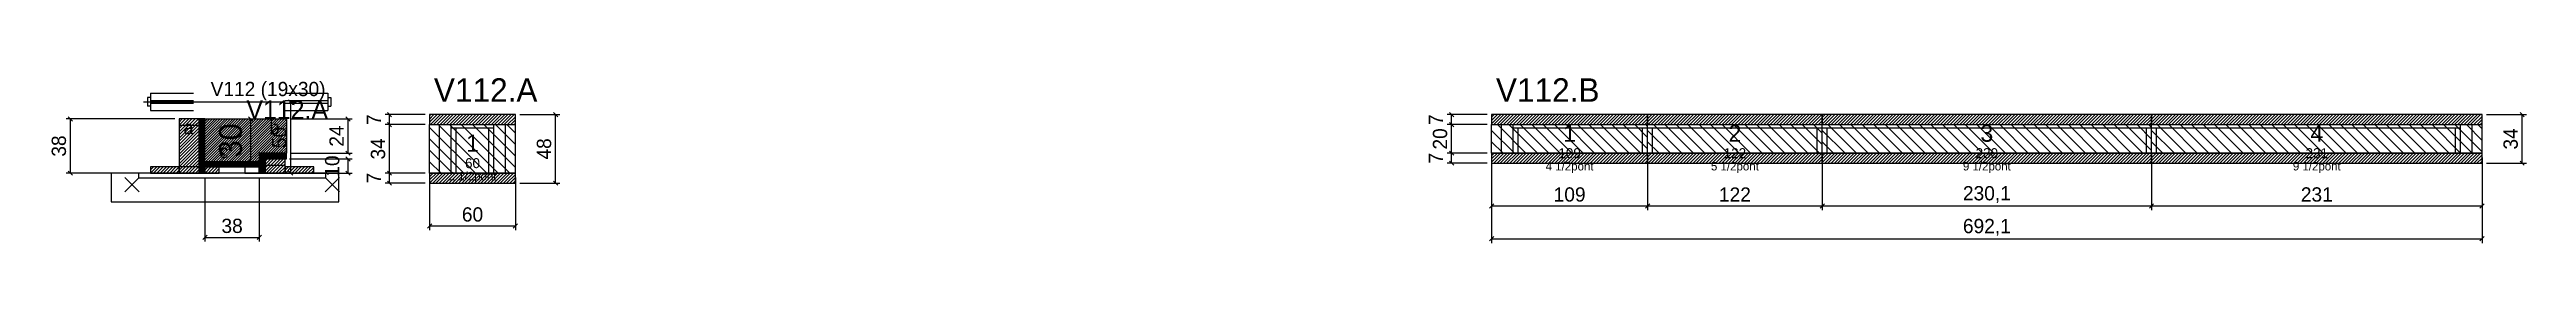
# Model space of a CAD drawing. Extents: x -69 to 1662, y -83 to 33.
import ezdxf
from ezdxf.enums import TextEntityAlignment as Align

# ---------------------------------------------------------------- set-up
doc = ezdxf.new("R2010")
doc.units = 0
for name, color, linetype in [('5', 5, 'Continuous'), ('barrote', 126, 'Continuous'), ('CONCRETO', 251, 'Continuous'), ('COTA', 241, 'Continuous'), ('Cota Seção (2x)', 241, 'Continuous'), ('detalhes', 7, 'Continuous'), ('Hachura', 251, 'Continuous'), ('Madeira', 126, 'Continuous'), ('NOMENCLATURA', 7, 'Continuous'), ('Painéis', 200, 'Continuous'), ('presilha', 224, 'Continuous'), ('Reaproveitamento', 30, 'Continuous'), ('SARR_2.2x7', 40, 'Continuous'), ('SARR_3.5x7', 81, 'Continuous'), ('SCO-___-LAJ', 224, 'Continuous'), ('TENSOR', 224, 'Continuous'), ('texto', 7, 'Continuous'), ('Texto Seção', 7, 'Continuous')]:
    doc.layers.add(name, color=color, linetype=linetype)
doc.dimstyles.new('PAINEL', dxfattribs={"dimtxt": 10, "dimasz": 3, "dimexe": 3, "dimexo": 3, "dimgap": 3, "dimtad": 1, "dimblk": 'OBLIQUE', "dimblk1": 'OBLIQUE', "dimcen": 2.5, "dimclrd": 4, "dimclre": 4, "dimclrt": 240, "dimazin": 3, "dimtfac": 1, "dimtmove": 0, "dimatfit": 3})
doc.dimstyles.new('SECAO2X', dxfattribs={"dimtxt": 16, "dimasz": 3, "dimexe": 3, "dimexo": 3, "dimgap": 3, "dimtad": 1, "dimblk": 'OBLIQUE', "dimblk1": 'OBLIQUE', "dimcen": 2.5, "dimclrd": 4, "dimclre": 4, "dimclrt": 240, "dimazin": 3, "dimtfac": 1, "dimtmove": 0, "dimatfit": 3})

# ---------------------------------------------------------------- blocks, each defined once
blk = doc.blocks.new('_OBLIQUE')
at = {"color": 0, "linetype": 'BYBLOCK'}
blk.add_line((-0.5, -0.5), (0.5, 0.5), dxfattribs=at)

msp = doc.modelspace()

# ---------------------------------------------------------------- hatches: boundary and pattern name
at = {"layer": 'COTA'}
h = msp.add_hatch(dxfattribs=at)
h.set_pattern_fill('ANSI31', scale=0.4)
h.paths.add_polyline_path([(40, -26), (40, 4), (97, 4), (97, -20), (78, -20), (78, -26)])
h = msp.add_hatch(dxfattribs=at)
h.set_pattern_fill('ANSI31', scale=0.5)
h.paths.add_polyline_path([(197, 0), (257, 0), (257, 7), (197, 7)])
h = msp.add_hatch(dxfattribs=at)
h.set_pattern_fill('ANSI31', scale=0.5)
h.paths.add_polyline_path([(939.1, 0), (1048.1, 0), (1048.1, 7), (939.1, 7)])
h = msp.add_hatch(dxfattribs=at)
h.set_pattern_fill('ANSI31', scale=0.5)
h.paths.add_polyline_path([(1048.1, 0), (1170.1, 0), (1170.1, 7), (1048.1, 7)])
h = msp.add_hatch(dxfattribs=at)
h.set_pattern_fill('ANSI31', scale=0.5)
h.paths.add_polyline_path([(1170.1, 0), (1400.2, 0), (1400.2, 7), (1170.1, 7)])
h = msp.add_hatch(dxfattribs=at)
h.set_pattern_fill('ANSI31', scale=0.5)
h.paths.add_polyline_path([(1400.2, 0), (1631.2, 0), (1631.2, 7), (1400.2, 7)])
h = msp.add_hatch(dxfattribs=at)
h.set_pattern_fill('ANSI31', scale=0.5)
h.paths.add_polyline_path([(197, -41), (257, -41), (257, -34), (197, -34)])
h = msp.add_hatch(dxfattribs=at)
h.set_pattern_fill('ANSI31', scale=0.5)
h.paths.add_polyline_path([(939.1, -27), (1048.1, -27), (1048.1, -20), (939.1, -20)])
h = msp.add_hatch(dxfattribs=at)
h.set_pattern_fill('ANSI31', scale=0.5)
h.paths.add_polyline_path([(1048.1, -27), (1170.1, -27), (1170.1, -20), (1048.1, -20)])
h = msp.add_hatch(dxfattribs=at)
h.set_pattern_fill('ANSI31', scale=0.5)
h.paths.add_polyline_path([(1170.1, -27), (1400.2, -27), (1400.2, -20), (1170.1, -20)])
h = msp.add_hatch(dxfattribs=at)
h.set_pattern_fill('ANSI31', scale=0.5)
h.paths.add_polyline_path([(1400.2, -27), (1631.2, -27), (1631.2, -20), (1400.2, -20)])
at = {"layer": 'Hachura'}
h = msp.add_hatch(dxfattribs=at)
h.set_pattern_fill('ANSI31', scale=0.5)
h.paths.add_polyline_path([(22, -34), (36, -34), (36, 4), (22, 4)])
h = msp.add_hatch(dxfattribs=at)
h.set_pattern_fill('ANSI31', scale=0.5)
h.paths.add_polyline_path([(22, -0.4), (36, -0.4), (36, 4), (22, 4)])
h = msp.add_hatch(dxfattribs=at)
h.set_pattern_fill('SOLID')
h.paths.add_polyline_path([(36, -34), (40, -34), (40, 4), (36, 4)])
h = msp.add_hatch(dxfattribs=at)
h.set_pattern_fill('ANSI31', scale=0.5)
h.paths.add_polyline_path([(2, -34), (22, -34), (22, -29.6), (2, -29.6)])
h = msp.add_hatch(dxfattribs=at)
h.set_pattern_fill('SOLID')
h.paths.add_polyline_path([(40, -29.6), (78, -29.6), (78, -26), (40, -26)])
h = msp.add_hatch(dxfattribs=at)
h.set_pattern_fill('ANSI31', scale=0.5)
h.paths.add_polyline_path([(40, -34), (50, -34), (50, -29.6), (40, -29.6)])
h = msp.add_hatch(dxfattribs=at)
h.set_pattern_fill('SOLID')
h.paths.add_polyline_path([(78, -24), (97, -24), (97, -20), (78, -20)])
h = msp.add_hatch(dxfattribs=at)
h.set_pattern_fill('SOLID')
h.paths.add_polyline_path([(78, -34), (82, -34), (82, -24), (78, -24)])
h = msp.add_hatch(dxfattribs=at)
h.set_pattern_fill('ANSI31', scale=0.5)
h.paths.add_polyline_path([(82, -34), (96, -34), (96, -24), (82, -24)])
h = msp.add_hatch(dxfattribs=at)
h.set_pattern_fill('ANSI31', scale=0.5)
h.paths.add_polyline_path([(82, -28.4), (96, -28.4), (96, -24), (82, -24)])
h = msp.add_hatch(dxfattribs=at)
h.set_pattern_fill('ANSI31', scale=0.5)
h.paths.add_polyline_path([(96, -34), (116, -34), (116, -29.6), (96, -29.6)])

# ---------------------------------------------------------------- linework, layer by layer
for p, q in [((0, 19), (0, 13)), ((2, 19), (0, 19)), ((2, 22), (32, 22)), ((2, 22), (2, 10)), ((96, 22), (126, 22)), ((126, 22), (126, 10)), ((126, 19), (128, 19)), ((128, 19), (128, 13)), ((2, 13), (0, 13)), ((2, 17), (32, 17)), ((2, 15), (32, 15)), ((2, 10), (32, 10)), ((96, 17), (126, 17)), ((96, 15), (126, 15)), ((96, 10), (126, 10)), ((126, 13), (128, 13))]:
    msp.add_line(p, q)
at = {"layer": 'barrote'}
msp.add_lwpolyline([(-25.5, -54), (133.5, -54), (133.5, -34), (-25.5, -34)], close=True, dxfattribs=at)
at = {"layer": 'CONCRETO'}
msp.add_lwpolyline([(40, -26), (40, 4), (97, 4), (97, -20), (78, -20), (78, -26)], close=True, dxfattribs=at)
at = {"layer": 'Madeira'}
for points in [[(22, -34), (36, -34), (36, 4), (22, 4)], [(22, -0.4), (36, -0.4), (36, 4), (22, 4)], [(2, -34), (22, -34), (22, -29.6), (2, -29.6)], [(22, -34), (36, -34), (36, -29.6), (22, -29.6)], [(40, -34), (50, -34), (50, -29.6), (40, -29.6)], [(68, -34), (78, -34), (78, -29.6), (68, -29.6)], [(82, -34), (96, -34), (96, -24), (82, -24)], [(82, -28.4), (96, -28.4), (96, -24), (82, -24)], [(96, -34), (116, -34), (116, -29.6), (96, -29.6)]]:
    msp.add_lwpolyline(points, close=True, dxfattribs=at)
at = {"layer": 'Painéis'}
for p, q in [((197, 0), (257, 0)), ((197, -34), (197, 0)), ((257, -34), (257, 0)), ((939.1, 0), (1048.1, 0)), ((939.1, -20), (939.1, 0)), ((1048.1, -20), (1048.1, 0)), ((1048.1, -20), (1048.1, 0)), ((1048.1, 0), (1170.1, 0)), ((1048.1, -20), (1048.1, 0)), ((1170.1, -20), (1170.1, 0)), ((1170.1, -20), (1170.1, 0)), ((1170.1, 0), (1400.2, 0)), ((1170.1, -20), (1170.1, 0)), ((1400.2, -20), (1400.2, 0)), ((1400.2, -20), (1400.2, 0)), ((1400.2, 0), (1631.2, 0)), ((1400.2, -20), (1400.2, 0)), ((1631.2, -20), (1631.2, 0)), ((197, -34), (257, -34)), ((939.1, -20), (1048.1, -20)), ((1048.1, -20), (1170.1, -20)), ((1170.1, -20), (1400.2, -20)), ((1400.2, -20), (1631.2, -20))]:
    msp.add_line(p, q, dxfattribs=at)
for points in [[(36, -34), (40, -34), (40, 4), (36, 4)], [(40, -29.6), (78, -29.6), (78, -26), (40, -26)], [(78, -24), (97, -24), (97, -20), (78, -20)], [(78, -34), (82, -34), (82, -24), (78, -24)]]:
    msp.add_lwpolyline(points, close=True, dxfattribs=at)
at = {"layer": 'presilha'}
for p, q in [((-16, -47), (-6, -37)), ((-16, -37), (-6, -47)), ((124, -47), (134, -37)), ((124, -37), (134, -47))]:
    msp.add_line(p, q, dxfattribs=at)
at = {"layer": 'Reaproveitamento', "color": 30}
for p, q in [((237, -34), (203, 0)), ((245, -34), (211, 0)), ((253, -34), (219, 0)), ((257, -30), (227, 0)), ((257, -22), (235, 0)), ((257, -14), (243, 0)), ((257, -6), (251, 0)), ((963.1, -20), (943.1, 0)), ((971.1, -20), (951.1, 0)), ((979.1, -20), (959.1, 0)), ((987.1, -20), (967.1, 0)), ((995.1, -20), (975.1, 0)), ((1003.1, -20), (983.1, 0)), ((1011.1, -20), (991.1, 0)), ((1019.1, -20), (999.1, 0)), ((1027.1, -20), (1007.1, 0)), ((1035.1, -20), (1015.1, 0)), ((1043.1, -20), (1023.1, 0)), ((1048.1, -17), (1031.1, 0)), ((1048.1, -9), (1039.1, 0)), ((1048.1, -1), (1047.1, 0)), ((1072.1, -20), (1052.1, 0)), ((1080.1, -20), (1060.1, 0)), ((1088.1, -20), (1068.1, 0)), ((1096.1, -20), (1076.1, 0)), ((1104.1, -20), (1084.1, 0)), ((1112.1, -20), (1092.1, 0)), ((1120.1, -20), (1100.1, 0)), ((1128.1, -20), (1108.1, 0)), ((1136.1, -20), (1116.1, 0)), ((1144.1, -20), (1124.1, 0)), ((1152.1, -20), (1132.1, 0)), ((1160.1, -20), (1140.1, 0)), ((1168.1, -20), (1148.1, 0)), ((1170.1, -14), (1156.1, 0)), ((1170.1, -6), (1164.1, 0)), ((1194.1, -20), (1174.1, 0)), ((1202.1, -20), (1182.1, 0)), ((1210.1, -20), (1190.1, 0)), ((1218.1, -20), (1198.1, 0)), ((1226.1, -20), (1206.1, 0)), ((1234.1, -20), (1214.1, 0)), ((1242.1, -20), (1222.1, 0)), ((1250.1, -20), (1230.1, 0)), ((1258.1, -20), (1238.1, 0)), ((1266.1, -20), (1246.1, 0)), ((1274.1, -20), (1254.1, 0)), ((1282.1, -20), (1262.1, 0)), ((1290.1, -20), (1270.1, 0)), ((1298.1, -20), (1278.1, 0)), ((1306.1, -20), (1286.1, 0)), ((1314.1, -20), (1294.1, 0)), ((1322.1, -20), (1302.1, 0)), ((1330.1, -20), (1310.1, 0)), ((1338.1, -20), (1318.1, 0)), ((1346.1, -20), (1326.1, 0)), ((1354.1, -20), (1334.1, 0)), ((1362.1, -20), (1342.1, 0)), ((1370.1, -20), (1350.1, 0)), ((1378.1, -20), (1358.1, 0)), ((1386.1, -20), (1366.1, 0)), ((1394.1, -20), (1374.1, 0)), ((1400.2, -18.1), (1382.1, 0)), ((1400.2, -10.1), (1390.1, 0)), ((1400.2, -2.1), (1398.1, 0)), ((1424.2, -20), (1404.2, 0)), ((1432.2, -20), (1412.2, 0)), ((1440.2, -20), (1420.2, 0)), ((1448.2, -20), (1428.2, 0)), ((1456.2, -20), (1436.2, 0)), ((1464.2, -20), (1444.2, 0)), ((1472.2, -20), (1452.2, 0)), ((1480.2, -20), (1460.2, 0)), ((1488.2, -20), (1468.2, 0)), ((1496.2, -20), (1476.2, 0)), ((1504.2, -20), (1484.2, 0)), ((1512.2, -20), (1492.2, 0)), ((1520.2, -20), (1500.2, 0)), ((1528.2, -20), (1508.2, 0)), ((1536.2, -20), (1516.2, 0)), ((1544.2, -20), (1524.2, 0)), ((1552.2, -20), (1532.2, 0)), ((1560.2, -20), (1540.2, 0)), ((1568.2, -20), (1548.2, 0)), ((1576.2, -20), (1556.2, 0)), ((1584.2, -20), (1564.2, 0)), ((1592.2, -20), (1572.2, 0)), ((1600.2, -20), (1580.2, 0)), ((1608.2, -20), (1588.2, 0)), ((1616.2, -20), (1596.2, 0)), ((1624.2, -20), (1604.2, 0)), ((1631.2, -19), (1612.2, 0)), ((1631.2, -11), (1620.2, 0)), ((1631.2, -3), (1628.2, 0)), ((229, -34), (197, -2)), ((221, -34), (197, -10)), ((955.1, -20), (939.1, -4)), ((947.1, -20), (939.1, -12)), ((1064.1, -20), (1048.1, -4)), ((1056.1, -20), (1048.1, -12)), ((1186.1, -20), (1170.1, -4)), ((1178.1, -20), (1170.1, -12)), ((1416.2, -20), (1400.2, -4)), ((1408.2, -20), (1400.2, -12)), ((213, -34), (197, -18)), ((205, -34), (197, -26)), ((197, -34), (197, -34)), ((939.1, -20), (939.1, -20)), ((1048.1, -20), (1048.1, -20)), ((1170.1, -20), (1170.1, -20)), ((1400.2, -20), (1400.2, -20))]:
    msp.add_line(p, q, dxfattribs=at)
at = {"layer": 'SARR_2.2x7'}
for p, q in [((204, -34), (204, 0)), ((250, -34), (250, 0)), ((946.1, -20), (946.1, 0)), ((1624.2, -20), (1624.2, 0)), ((212, -2.2), (242, -2.2)), ((954.1, -2.2), (1048.1, -2.2)), ((1048.1, -2.2), (1170.1, -2.2)), ((1170.1, -2.2), (1400.2, -2.2)), ((1400.2, -2.2), (1616.2, -2.2))]:
    msp.add_line(p, q, dxfattribs=at)
at = {"layer": 'SARR_3.5x7'}
for p, q in [((212, -34), (212, 0)), ((242, -34), (242, 0)), ((954.1, -20), (954.1, 0)), ((1048.1, -20), (1048.1, 0)), ((1048.1, -20), (1048.1, 0)), ((1170.1, -20), (1170.1, 0)), ((1170.1, -20), (1170.1, 0)), ((1400.2, -20), (1400.2, 0)), ((1400.2, -20), (1400.2, 0)), ((1616.2, -20), (1616.2, 0)), ((215.5, -34), (215.5, -2.2)), ((238.5, -34), (238.5, -2.2)), ((957.6, -20), (957.6, -2.2)), ((1044.6, -20), (1044.6, -2.2)), ((1051.6, -20), (1051.6, -2.2)), ((1166.6, -20), (1166.6, -2.2)), ((1173.6, -20), (1173.6, -2.2)), ((1396.7, -20), (1396.7, -2.2)), ((1403.7, -20), (1403.7, -2.2)), ((1612.7, -20), (1612.7, -2.2)), ((212, -34), (215.5, -34)), ((238.5, -34), (242, -34)), ((954.1, -20), (957.6, -20)), ((1044.6, -20), (1048.1, -20)), ((1048.1, -20), (1051.6, -20)), ((1166.6, -20), (1170.1, -20)), ((1170.1, -20), (1173.6, -20)), ((1396.7, -20), (1400.2, -20)), ((1400.2, -20), (1403.7, -20)), ((1612.7, -20), (1616.2, -20))]:
    msp.add_line(p, q, dxfattribs=at)
at = {"layer": 'SCO-___-LAJ'}
for points in [[(197, 0), (257, 0), (257, 7), (197, 7)], [(939.1, 0), (1048.1, 0), (1048.1, 7), (939.1, 7)], [(1048.1, 0), (1170.1, 0), (1170.1, 7), (1048.1, 7)], [(1170.1, 0), (1400.2, 0), (1400.2, 7), (1170.1, 7)], [(1400.2, 0), (1631.2, 0), (1631.2, 7), (1400.2, 7)], [(-6.5, -37.2), (124.5, -37.2), (124.5, -34), (-6.5, -34)], [(197, -41), (257, -41), (257, -34), (197, -34)], [(939.1, -27), (1048.1, -27), (1048.1, -20), (939.1, -20)], [(1048.1, -27), (1170.1, -27), (1170.1, -20), (1048.1, -20)], [(1170.1, -27), (1400.2, -27), (1400.2, -20), (1170.1, -20)], [(1400.2, -27), (1631.2, -27), (1631.2, -20), (1400.2, -20)]]:
    msp.add_lwpolyline(points, close=True, dxfattribs=at)
at = {"layer": 'TENSOR'}
msp.add_line((-3, 16), (95, 16), dxfattribs=at)

# ---------------------------------------------------------------- texts
at = {"layer": '5'}
for s, height, p in [('1', 12, (993.6, -6)), ('2', 12, (1109.1, -6)), ('3', 12, (1285.15, -6)), ('4', 12, (1515.7, -6)), ('1', 12, (227, -13)), ('109', 7, (993.6, -20)), ('122', 7, (1109.1, -20)), ('230', 7, (1285.15, -20)), ('231', 7, (1515.7, -20)), ('60', 7, (227, -27))]:
    msp.add_text(s, height=height, dxfattribs=at).set_placement(p, align=Align.MIDDLE_CENTER)
at = {"layer": 'detalhes'}
for s, p in [('a', (25, -6.7)), ('b', (85, -6.7)), ('c', (50, -23.5))]:
    msp.add_text(s, height=9.6, dxfattribs=at).set_placement(p)
at = {"layer": 'NOMENCLATURA'}
for s, p in [('V112.A', (200, 16)), ('V112.B', (942.1, 16))]:
    msp.add_text(s, height=16.5, dxfattribs=at).set_placement(p)
at = {"layer": 'texto', "char_height": 6, "attachment_point": 5}
for s, insert in [('2 1/2pont', (227, -37)), ('4 1/2pont', (993.6, -30)), ('5 1/2pont', (1109.1, -30)), ('9 1/2pont', (1285.15, -30)), ('9 1/2pont', (1515.7, -30))]:
    msp.add_mtext(s, dxfattribs=dict(at, insert=insert))
at = {"layer": 'Texto Seção'}
for s, height, p in [('V112 (19x30)', 10, (44, 20)), ('V112.A', 13, (69, 4))]:
    msp.add_text(s, height=height, dxfattribs=at).set_placement(p)

# ---------------------------------------------------------------- dimensions: what is measured, and where the dimension line sits
at = {"layer": 'COTA'}
for base, p1, p2 in [((100, -34), (96, -34), (96, 16)), ((-54, -34), (2, -34), (22, 4)), ((140, -20), (97, -20), (97, 4)), ((169, 0), (197, 0), (197, 7)), ((169, -34), (197, -34), (197, 0)), ((285, -41), (257, -41), (257, 7)), ((911.1, 0), (939.1, 0), (939.1, 7)), ((911.1, -20), (939.1, -20), (939.1, 0)), ((1659.2, -27), (1631.2, -27), (1631.2, 7)), ((140, -34), (96, -34), (96, -24)), ((169, -41), (197, -41), (197, -34)), ((911.1, -27), (939.1, -27), (939.1, -20))]:
    msp.add_linear_dim(base=base, p1=p1, p2=p2, angle=90, dimstyle='PAINEL', dxfattribs=at).render()
for base, p1, p2 in [((40, -79), (40, -34), (78, -34)), ((197, -71), (197, -34), (257, -34)), ((939.1, -57), (939.1, -20), (1048.1, -20)), ((939.1, -80), (939.1, -20), (1631.2, -20)), ((1048.1, -57), (1048.1, -20), (1170.1, -20)), ((1170.1, -57), (1170.1, -20), (1400.2, -20)), ((1400.2, -57), (1400.2, -20), (1631.2, -20))]:
    msp.add_linear_dim(base=base, p1=p1, p2=p2, dimstyle='PAINEL', dxfattribs=at).render()
at = {"layer": 'Cota Seção (2x)'}
msp.add_linear_dim(base=(72, -26), p1=(40, -26), p2=(40, 4), angle=90, dimstyle='SECAO2X', dxfattribs=at).render()

doc.saveas('drawing.dxf')
